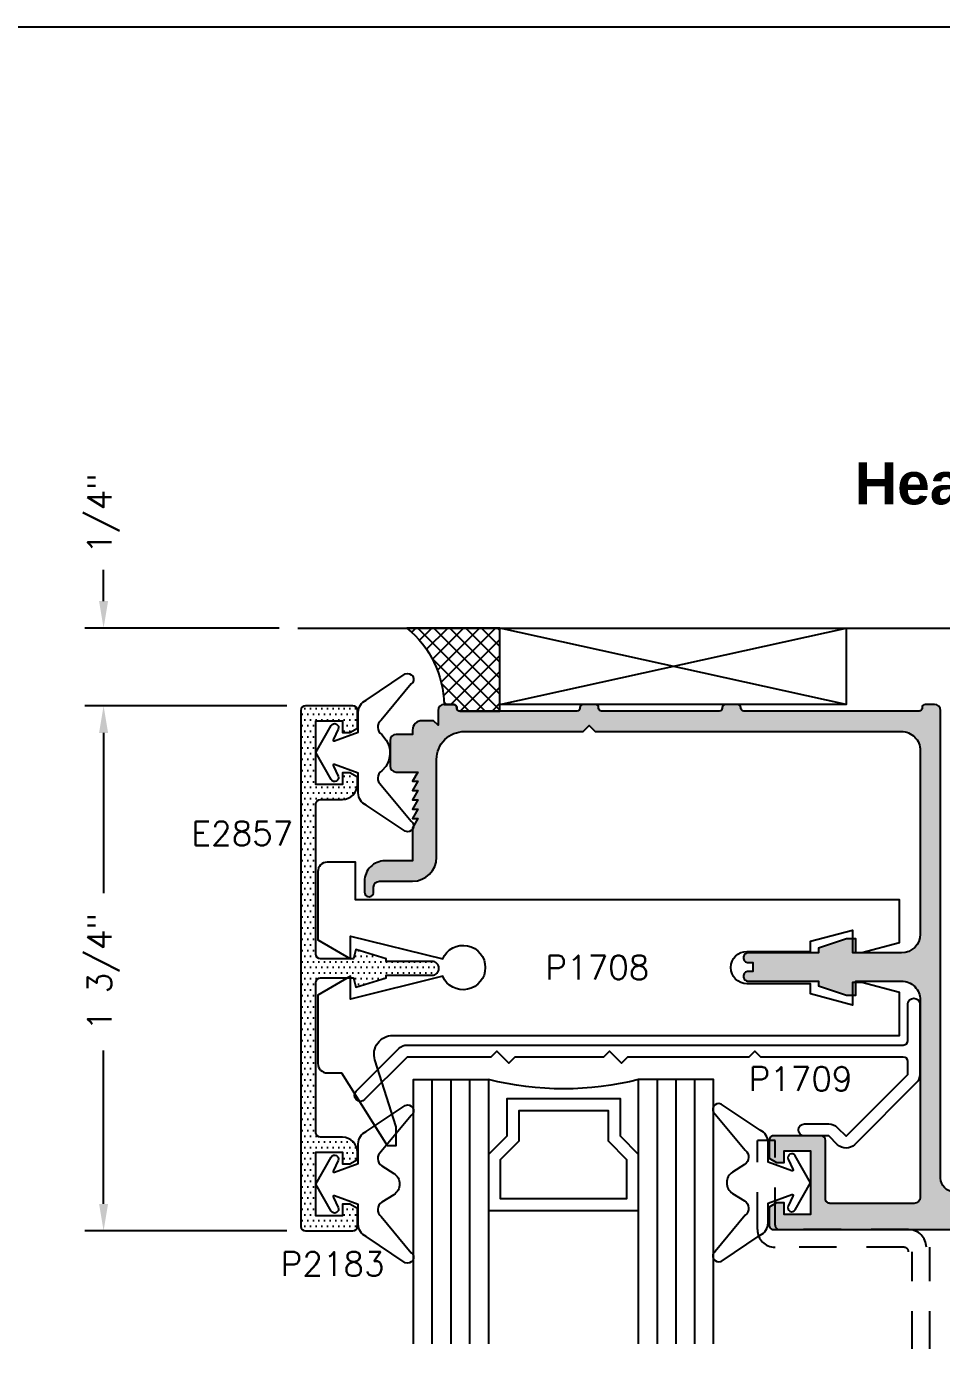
# Model space of a CAD drawing. Extents: x 0 to 139, y 0 to 39.
# Drawn here: x 101.371 to 104.419, y 34.826 to 39.287 of the extents above; entities that cross this region are included whole.
import ezdxf

# ---------------------------------------------------------------- set-up
doc = ezdxf.new("R2010")
doc.units = 0
doc.header["$MEASUREMENT"] = 0
doc.linetypes.add('HIDDEN2', pattern=[0.1875, 0.125, -0.0625])
doc.layers.get('DEFPOINTS').update_dxf_attribs({"linetype": 'CONTINUOUS'})
for name, color, linetype in [('R-ANNO-DIMS', 3, 'CONTINUOUS'), ('R-ANNO-TEXT', 6, 'CONTINUOUS'), ('R-DET1', 4, 'CONTINUOUS'), ('R-DET2', 2, 'CONTINUOUS'), ('R-DET3', 5, 'CONTINUOUS'), ('R-OTLN', 1, 'CONTINUOUS'), ('R-PAT1', 5, 'CONTINUOUS'), ('TITLE', 7, 'CONTINUOUS')]:
    doc.layers.add(name, color=color, linetype=linetype)
doc.styles.get("Standard").update_dxf_attribs({"font": 'simplex'})
doc.dimstyles.new('1X', dxfattribs={"dimtxt": 0.08, "dimasz": 0.09, "dimexe": 0.0625, "dimexo": 0.0625, "dimgap": 0.0625, "dimtad": 0, "dimdec": 5, "dimzin": 4, "dimtxsty": 'STANDARD', "dimcen": 0, "dimazin": 3, "dimtfac": 1, "dimtdec": 5, "dimtofl": 0, "dimtmove": 0, "dimatfit": 3, "dimtolj": 1, "dimtzin": 0})
pattern_1 = [(0, (99.86052963352041, 28.16448953801967), (0.009375, 0.01875), [0, -0.01875])]

# ---------------------------------------------------------------- blocks, each defined once
blk = doc.blocks.new('*D30')
at = {"layer": 'DEFPOINTS', "color": 0}
for p in [(101.6269673621504, 37.28276101386672), (102.2748660476752, 37.28276101386672), (102.2997904185547, 37.02364535377495)]:
    blk.add_point(p, dxfattribs=at)
at = {"layer": 'R-ANNO-DIMS', "color": 0}
for p, q in [((101.6269673621504, 37.37276101386672), (101.6269673621504, 37.47654672815241)), ((102.2123660476752, 37.28276101386672), (101.5644673621504, 37.28276101386672)), ((102.2372904185547, 37.02364535377495), (101.5644673621504, 37.02364535377495)), ((101.6269673621504, 36.93364535377495), (101.6269673621504, 36.84364535377495))]:
    blk.add_line(p, q, dxfattribs=at)
for points in [[(101.6119673621504, 37.37276101386672), (101.6419673621504, 37.37276101386672), (101.6269673621504, 37.28276101386672)], [(101.6119673621504, 36.93364535377495), (101.6419673621504, 36.93364535377495), (101.6269673621504, 37.02364535377495)]]:
    blk.add_solid(points, dxfattribs=at)
at = {"layer": 'R-ANNO-DIMS', "color": 0, "insert": (101.6269673621503, 37.66476101386672), "char_height": 0.08, "attachment_point": 5, "rotation": 90}
blk.add_mtext('\\A1;1/4"', dxfattribs=at)
blk = doc.blocks.new('*D31')
at = {"layer": 'DEFPOINTS', "color": 0}
for p in [(102.2997904185547, 37.02364535377495), (101.6269673621504, 35.27364535377495), (102.2997904185547, 35.27364535377495)]:
    blk.add_point(p, dxfattribs=at)
at = {"layer": 'R-ANNO-DIMS', "color": 0}
for p, q in [((102.2372904185547, 37.02364535377495), (101.5644673621504, 37.02364535377495)), ((101.6269673621504, 36.93364535377495), (101.6269673621504, 36.39977192475545)), ((101.6269673621504, 35.36364535377496), (101.6269673621504, 35.87477192475544)), ((102.2372904185547, 35.27364535377495), (101.5644673621504, 35.27364535377495))]:
    blk.add_line(p, q, dxfattribs=at)
for points in [[(101.6119673621504, 36.93364535377495), (101.6419673621504, 36.93364535377495), (101.6269673621504, 37.02364535377495)], [(101.6119673621504, 35.36364535377496), (101.6419673621504, 35.36364535377496), (101.6269673621504, 35.27364535377495)]]:
    blk.add_solid(points, dxfattribs=at)
at = {"layer": 'R-ANNO-DIMS', "color": 0, "insert": (101.6269673621503, 36.13727192475546), "char_height": 0.08, "attachment_point": 5, "rotation": 90}
blk.add_mtext('\\A1;1 3/4"', dxfattribs=at)

msp = doc.modelspace()

# ---------------------------------------------------------------- hatches: boundary and pattern name
at = {"layer": 'R-PAT1'}
h = msp.add_hatch(dxfattribs=at)
h.set_pattern_fill('ANSI37', color=256, scale=0.3, style=0)
h.set_pattern_definition([(45, (99.86052963352041, 28.16448953801967), (-0.02651650429449553, 0.02651650429449553), []), (135, (99.86052963352041, 28.16448953801967), (-0.02651650429449553, -0.02651650429449553), [])])
edge = h.paths.add_edge_path()
edge.add_line((102.8137431566952, 37.00609018597626), (102.9478352270954, 37.00609018597626))
edge.add_line((102.9478352270954, 37.00609018597626), (102.9478352270954, 37.28276101386672))
edge.add_line((102.9478352270954, 37.28276101386672), (102.638191068769, 37.28276101386672))
edge.add_arc((102.4262661442774, 37.02264114871404), 0.335521262914619, 0.9305537323169801, 50.829598052144604, ccw=False)
edge.add_line((102.7617431566952, 37.02809018597626), (102.7937431566952, 37.02809018597626))
edge.add_arc((102.7937431566952, 37.01809018597626), 0.01000000000000512, 4.0813574742060155e-11, 90.00000000008151, ccw=False)
edge.add_line((102.8037431566952, 37.01809018597626), (102.8037431566952, 37.01609018597626))
edge.add_arc((102.8137431566952, 37.01609018597625), 0.009999999999990905, 179.9999999999593, 270)
h = msp.add_hatch(dxfattribs=at)
h.set_pattern_fill('DOTS', color=256, scale=0.3, style=0)
h.set_pattern_definition(pattern_1)
edge = h.paths.add_edge_path()
edge.add_line((102.4227904185547, 35.58564535377495), (102.3497904185546, 35.58564535377495))
edge.add_arc((102.3498129991998, 35.60066793442011), 0.01502259761578647, 180.0861220001038, 269.9138779998691, ccw=False)
edge.add_line((102.3347904185547, 35.60064535377495), (102.3347904185547, 36.10164535377496))
edge.add_arc((102.3498129991998, 36.1016227731298), 0.01502259761577934, 90.0861220001309, 179.9138779999233, ccw=False)
edge.add_line((102.3497904185546, 36.11664535377496), (102.4597904185547, 36.11664535377496))
edge.add_line((102.4597904185547, 36.11664535377496), (102.4680904185547, 36.08564535377495))
edge.add_line((102.4680904185547, 36.08564535377495), (102.5687904185546, 36.11664535377496))
edge.add_line((102.5687904185546, 36.11664535377496), (102.5687904185546, 36.12564535377496))
edge.add_line((102.5687904185546, 36.12564535377496), (102.7217904185546, 36.12564535377496))
edge.add_arc((102.721914376888, 36.14852139544163), 0.02287637751051585, 269.6895345826413, 360.3104654173408)
edge.add_arc((102.721914376888, 36.14876931210828), 0.02287637751052292, 359.6895345826592, 450.3104654173586)
edge.add_line((102.7217904185546, 36.17164535377496), (102.5687904185546, 36.17164535377496))
edge.add_line((102.5687904185546, 36.17164535377496), (102.5687904185546, 36.18064535377496))
edge.add_line((102.5687904185546, 36.18064535377496), (102.4680904185547, 36.21164535377495))
edge.add_line((102.4680904185547, 36.21164535377495), (102.4597904185547, 36.18064535377496))
edge.add_line((102.4597904185547, 36.18064535377496), (102.3497904185546, 36.18064535377496))
edge.add_arc((102.3498129991998, 36.19566793442011), 0.01502259761578647, 180.0861220001038, 269.9138779998691, ccw=False)
edge.add_line((102.3347904185547, 36.19564535377496), (102.3347904185547, 36.69664535377495))
edge.add_arc((102.3498129991998, 36.6966227731298), 0.01502259761577934, 90.0861220001309, 179.9138779999233, ccw=False)
edge.add_line((102.3497904185546, 36.71164535377495), (102.4227904185547, 36.71164535377495))
edge.add_arc((102.4227723026126, 36.76166346971698), 0.05001811922270845, 270.0207518207171, 359.9792481792829)
edge.add_line((102.4727904185547, 36.76164535377495), (102.4727904185547, 36.78574535377496))
edge.add_line((102.4727904185547, 36.78574535377496), (102.4477904185547, 36.80014535377495))
edge.add_line((102.4477904185547, 36.80014535377495), (102.4227904185547, 36.80014535377495))
edge.add_line((102.4227904185547, 36.80014535377495), (102.4227904185547, 36.76164535377495))
edge.add_line((102.4227904185547, 36.76164535377495), (102.3347904185547, 36.76164535377495))
edge.add_line((102.3347904185547, 36.76164535377495), (102.3347904185547, 36.97364535377496))
edge.add_line((102.3347904185547, 36.97364535377496), (102.4227904185547, 36.97364535377496))
edge.add_line((102.4227904185547, 36.97364535377496), (102.4227904185547, 36.93514535377496))
edge.add_line((102.4227904185547, 36.93514535377496), (102.4477904185547, 36.93514535377496))
edge.add_line((102.4477904185547, 36.93514535377496), (102.4727904185547, 36.94954535377495))
edge.add_line((102.4727904185547, 36.94954535377495), (102.4727904185547, 37.00864535377495))
edge.add_arc((102.4577678379095, 37.00862277312979), 0.01502259761579356, 0.08612200010372811, 89.91387799986914)
edge.add_line((102.4577904185547, 37.02364535377495), (102.2997904185547, 37.02364535377495))
edge.add_arc((102.2998129991998, 37.00862277312979), 0.01502259761578644, 90.08612200007667, 179.9138779998962)
edge.add_line((102.2847904185546, 37.00864535377495), (102.2847904185546, 35.28864535377495))
edge.add_arc((102.2998129991998, 35.28866793442012), 0.01502259761577936, 180.0861220001309, 269.9138779999234)
edge.add_line((102.2997904185547, 35.27364535377495), (102.4577904185547, 35.27364535377495))
edge.add_arc((102.4577678379095, 35.28866793442012), 0.01502259761579357, 270.0861220001308, 359.9138779998692)
edge.add_line((102.4727904185547, 35.28864535377495), (102.4727904185547, 35.34774535377495))
edge.add_line((102.4727904185547, 35.34774535377495), (102.4477904185547, 35.36214535377496))
edge.add_line((102.4477904185547, 35.36214535377496), (102.4227904185547, 35.36214535377496))
edge.add_line((102.4227904185547, 35.36214535377496), (102.4227904185547, 35.32364535377496))
edge.add_line((102.4227904185547, 35.32364535377496), (102.3347904185547, 35.32364535377496))
edge.add_line((102.3347904185547, 35.32364535377496), (102.3347904185547, 35.53564535377495))
edge.add_line((102.3347904185547, 35.53564535377495), (102.4227904185547, 35.53564535377495))
edge.add_line((102.4227904185547, 35.53564535377495), (102.4227904185547, 35.49714535377495))
edge.add_line((102.4227904185547, 35.49714535377495), (102.4477904185547, 35.49714535377495))
edge.add_line((102.4477904185547, 35.49714535377495), (102.4727904185547, 35.51154535377496))
edge.add_line((102.4727904185547, 35.51154535377496), (102.4727904185547, 35.53564535377495))
edge.add_arc((102.4227723026126, 35.53562723783293), 0.05001811922270845, 0.02075182071708405, 89.97924817928292)
h = msp.add_hatch(dxfattribs=at)
h.set_pattern_fill('DOTS', color=256, scale=0.3, style=0)
h.set_pattern_definition(pattern_1)
edge = h.paths.add_edge_path()
edge.add_line((104.5757431566952, 35.53609018597626), (104.5551431566952, 35.53609018597626))
edge.add_arc((104.656315173537, 35.4272393857252), 0.1486077848134156, 132.9061037087721, 173.4231702835939)
edge.add_arc((104.4628523197491, 35.44929889832946), 0.04610916305396823, 180, 353.72637797711354, ccw=False)
edge.add_line((104.4167431566952, 35.44929889832946), (104.4167431566952, 37.00809018597626))
edge.add_arc((104.3967431566952, 37.00809018597626), 0.01999999999999957, 0, 90)
edge.add_line((104.3967431566952, 37.02809018597627), (104.3647431566952, 37.02809018597627))
edge.add_arc((104.3647431566952, 37.01809018597626), 0.009999999999999787, 90, 180)
edge.add_line((104.3547431566952, 37.01809018597626), (104.3547431566952, 37.01609018597626))
edge.add_arc((104.3447431566952, 37.01609018597626), 0.009999999999999787, 270, 359.9999999999898, ccw=False)
edge.add_line((104.3447431566952, 37.00609018597626), (103.7607431566952, 37.00609018597626))
edge.add_arc((103.7607431566952, 37.01609018597626), 0.009999999999999787, 180, 270.0000000000051, ccw=False)
edge.add_line((103.7507431566952, 37.01609018597626), (103.7507431566952, 37.01809018597626))
edge.add_arc((103.7407431566952, 37.01809018597626), 0.009999999999999787, 359.9999999999898, 450)
edge.add_line((103.7407431566952, 37.02809018597627), (103.6987431566952, 37.02809018597627))
edge.add_arc((103.6987431566952, 37.01809018597626), 0.009999999999999787, 90, 180)
edge.add_line((103.6887431566952, 37.01809018597626), (103.6887431566952, 37.01609018597626))
edge.add_arc((103.6787431566952, 37.01609018597626), 0.009999999999998899, -90.00000000000512, 0, ccw=False)
edge.add_line((103.6787431566952, 37.00609018597626), (103.2867431566952, 37.00609018597626))
edge.add_arc((103.2867431566952, 37.01609018597626), 0.009999999999999787, 180, 270, ccw=False)
edge.add_line((103.2767431566952, 37.01609018597626), (103.2767431566952, 37.01809018597626))
edge.add_arc((103.2667431566952, 37.01809018597626), 0.01000000000000068, 0, 89.99999999999491)
edge.add_line((103.2667431566952, 37.02809018597627), (103.2247431566952, 37.02809018597627))
edge.add_arc((103.2247431566952, 37.01809018597626), 0.009999999999999787, 90, 180)
edge.add_line((103.2147431566952, 37.01809018597626), (103.2147431566952, 37.01609018597626))
edge.add_arc((103.2047431566952, 37.01609018597626), 0.009999999999999787, -90, 0, ccw=False)
edge.add_line((103.2047431566952, 37.00609018597626), (102.8137431566952, 37.00609018597626))
edge.add_arc((102.8137431566952, 37.01609018597626), 0.009999999999999787, 180, 270.0000000000051, ccw=False)
edge.add_line((102.8037431566952, 37.01609018597626), (102.8037431566952, 37.01809018597626))
edge.add_arc((102.7937431566952, 37.01809018597626), 0.00999999999999801, 0, 90.00000000001017)
edge.add_line((102.7937431566952, 37.02809018597626), (102.7617431566952, 37.02809018597626))
edge.add_arc((102.7617431566952, 37.00809018597626), 0.01999999999999957, 90, 180)
edge.add_line((102.7417431566952, 37.00809018597626), (102.7417431566952, 36.95909018597626))
edge.add_line((102.7417431566952, 36.95909018597626), (102.7267431566952, 36.97409018597626))
edge.add_line((102.7267431566952, 36.97409018597626), (102.6877431566952, 36.97409018597626))
edge.add_arc((102.6876419939045, 36.94319134876696), 0.0308990028123441, 89.81241429243049, 180.1875857075629)
edge.add_line((102.6567431566952, 36.94309018597626), (102.6567431566952, 36.92809018597626))
edge.add_line((102.6567431566952, 36.92809018597626), (102.6016431566952, 36.92809018597626))
edge.add_arc((102.6016431566952, 36.90809018597626), 0.01999999999999957, 90, 180)
edge.add_line((102.5816431566952, 36.90809018597626), (102.5816431566952, 36.82309018597626))
edge.add_arc((102.6016431566952, 36.82309018597626), 0.01999999999999957, 180, 270)
edge.add_line((102.6016431566952, 36.80309018597626), (102.6745431566952, 36.80309018597626))
edge.add_line((102.6745431566952, 36.80309018597626), (102.6567431566952, 36.77209018597626))
edge.add_line((102.6567431566952, 36.77209018597626), (102.6745431566952, 36.77209018597626))
edge.add_line((102.6745431566952, 36.77209018597626), (102.6567431566952, 36.74109018597626))
edge.add_line((102.6567431566952, 36.74109018597626), (102.6745431566952, 36.74109018597626))
edge.add_line((102.6745431566952, 36.74109018597626), (102.6566431566952, 36.71009018597626))
edge.add_line((102.6566431566952, 36.71009018597626), (102.6745431566952, 36.71009018597626))
edge.add_line((102.6745431566952, 36.71009018597626), (102.6566431566952, 36.67909018597626))
edge.add_line((102.6566431566952, 36.67909018597626), (102.6745431566952, 36.67909018597626))
edge.add_line((102.6745431566952, 36.67909018597626), (102.6566431566952, 36.64809018597627))
edge.add_line((102.6566431566952, 36.64809018597626), (102.6745431566952, 36.64809018597626))
edge.add_line((102.6745431566952, 36.64809018597626), (102.6566431566952, 36.61709018597626))
edge.add_line((102.6566431566952, 36.61709018597626), (102.6566431566952, 36.50709018597626))
edge.add_line((102.6566431566952, 36.50709018597626), (102.5647431566952, 36.50709018597626))
edge.add_arc((102.5646860644966, 36.43914727817484), 0.06794293178860435, 89.95185455910321, 180.0481454408998)
edge.add_line((102.4967431566952, 36.43909018597626), (102.4967431566952, 36.40209018597626))
edge.add_arc((102.5117431566952, 36.40208985264293), 0.01500000000370427, 179.9987267604519, 360.0012732395481)
edge.add_line((102.5267431566952, 36.40209018597626), (102.5267431566952, 36.41909018597627))
edge.add_arc((102.5467431566952, 36.41909018597626), 0.01999999999999957, 90, 180, ccw=False)
edge.add_line((102.5467431566952, 36.43909018597626), (102.6567431566952, 36.43909018597626))
edge.add_arc((102.6566798636438, 36.51915347902762), 0.08006331806912949, 270.0452944641892, 359.9547055358095)
edge.add_line((102.7367431566952, 36.51909018597626), (102.7367431566952, 36.84509018597626))
edge.add_arc((102.8296099960734, 36.84522334659803), 0.09286693484688074, 89.91784434092432, 180.0821556590757, ccw=False)
edge.add_line((102.8297431566952, 36.93809018597626), (103.2257431566952, 36.93809018597626))
edge.add_line((103.2257431566952, 36.93809018597626), (103.2457431566952, 36.95809018597626))
edge.add_line((103.2457431566952, 36.95809018597626), (103.2657431566952, 36.93809018597626))
edge.add_line((103.2657431566952, 36.93809018597626), (104.2857431566952, 36.93809018597626))
edge.add_arc((104.2857510111013, 36.8750980403824), 0.06299214608354481, -0.007144133851227252, 90.00714413384628, ccw=False)
edge.add_line((104.3487431566951, 36.87509018597626), (104.3487431566951, 36.26309018597627))
edge.add_arc((104.2855796951567, 36.26325364751472), 0.06316367305021828, 270.14827615729786, 359.85172384270857, ccw=False)
edge.add_line((104.2857431566952, 36.20009018597626), (104.1342431566952, 36.20009018597626))
edge.add_line((104.1342431566952, 36.20009018597626), (104.1342431566952, 36.24709018597626))
edge.add_line((104.1342431566952, 36.24709018597626), (104.1032431566952, 36.24709018597626))
edge.add_line((104.1032431566952, 36.24709018597626), (104.0092431566952, 36.21609018597626))
edge.add_line((104.0092431566952, 36.21609018597626), (104.0092431566952, 36.20009018597626))
edge.add_line((104.0092431566952, 36.20009018597626), (103.7757431566952, 36.20009018597626))
edge.add_arc((103.7756200223668, 36.18421332030462), 0.01587734315363146, 89.55564681172137, 180.444353188285)
edge.add_arc((103.7756200223668, 36.1839670516479), 0.0158773431536297, 179.5556468117085, 270.444353188285)
edge.add_line((103.7757431566952, 36.16809018597626), (103.7907431566952, 36.16809018597626))
edge.add_line((103.7907431566952, 36.16809018597626), (103.7907431566952, 36.13809018597626))
edge.add_line((103.7907431566952, 36.13809018597626), (103.7757431566952, 36.13809018597626))
edge.add_arc((103.7756200223668, 36.12221332030462), 0.01587734315363322, 89.55564681172783, 180.4443531882786)
edge.add_arc((103.7756200223668, 36.1219670516479), 0.01587734315363147, 179.555646811715, 270.4443531882786)
edge.add_line((103.7757431566952, 36.10609018597626), (104.0092431566952, 36.10609018597626))
edge.add_line((104.0092431566952, 36.10609018597626), (104.0092431566952, 36.09009018597627))
edge.add_line((104.0092431566952, 36.09009018597627), (104.1032431566952, 36.05909018597627))
edge.add_line((104.1032431566952, 36.05909018597626), (104.1342431566952, 36.05909018597626))
edge.add_line((104.1342431566952, 36.05909018597626), (104.1342431566952, 36.10609018597626))
edge.add_line((104.1342431566952, 36.10609018597626), (104.2857431566952, 36.10609018597626))
edge.add_arc((104.2857510111013, 36.04309804038239), 0.06299214608354835, -0.007144133847987177, 90.00714413384321, ccw=False)
edge.add_line((104.3487431566951, 36.04309018597626), (104.3487431566951, 35.38509018597626))
edge.add_arc((104.3287431566952, 35.38509018597626), 0.01999999999999957, -90, 0, ccw=False)
edge.add_line((104.3287431566952, 35.36509018597626), (104.0476431566952, 35.36509018597626))
edge.add_arc((104.0475952328938, 35.37994291500023), 0.01485280633921605, 179.4318822014096, 270.18486986622804, ccw=False)
edge.add_line((104.0327431566952, 35.38009018597626), (104.0327431566952, 35.57509018597626))
edge.add_arc((104.01772057605, 35.5750676053311), 0.01502259761579001, 0.08612200011729843, 89.91387799988271)
edge.add_line((104.0177431566952, 35.59009018597627), (103.8597431566952, 35.59009018597627))
edge.add_arc((103.8595963312983, 35.57523701137309), 0.01485390027869976, 89.43364285452223, 180.5663571454778)
edge.add_line((103.8447431566952, 35.57509018597626), (103.8447431566952, 35.51599018597626))
edge.add_line((103.8447431566952, 35.51599018597626), (103.8697431566952, 35.50159018597626))
edge.add_line((103.8697431566952, 35.50159018597626), (103.8947431566952, 35.50159018597626))
edge.add_line((103.8947431566952, 35.50159018597626), (103.8947431566952, 35.54009018597626))
edge.add_line((103.8947431566952, 35.54009018597626), (103.9826431566952, 35.54009018597626))
edge.add_line((103.9826431566952, 35.54009018597626), (103.9826431566952, 35.32809018597627))
edge.add_line((103.9826431566952, 35.32809018597627), (103.8947431566952, 35.32809018597627))
edge.add_line((103.8947431566952, 35.32809018597627), (103.8947431566952, 35.36659018597626))
edge.add_line((103.8947431566952, 35.36659018597626), (103.8697431566952, 35.36659018597626))
edge.add_line((103.8697431566952, 35.36659018597626), (103.8447431566952, 35.35219018597626))
edge.add_line((103.8447431566952, 35.35219018597626), (103.8447431566952, 35.29309018597626))
edge.add_arc((103.8595963312983, 35.29294336057944), 0.01485390027869976, 179.4336428545222, 270.5663571454778)
edge.add_line((103.8597431566952, 35.27809018597626), (106.7617420138054, 35.27809018597626))
edge.add_arc((106.7617420138054, 35.29809018597626), 0.02000000000000046, 270, 360.0032740445386)
edge.add_line((106.7817420137727, 35.2980913288334), (106.781644299487, 37.0080913288334))
edge.add_arc((106.7616442995196, 37.00809018597626), 0.01999999999999964, 0.003274044538574356, 90)
edge.add_line((106.7616442995196, 37.02809018597627), (106.7236431566951, 37.02809018597627))
edge.add_arc((106.7236431566951, 37.01809018597626), 0.009999999999999787, 90, 179.9999999999898)
edge.add_line((106.7136431566952, 37.01809018597626), (106.7136431566952, 37.01609018597626))
edge.add_arc((106.7036431566952, 37.01609018597626), 0.009999999999999787, -90, 0, ccw=False)
edge.add_line((106.7036431566952, 37.00609018597626), (106.4767431566952, 37.00609018597626))
edge.add_arc((106.4767431566952, 37.01609018597627), 0.01000000000000156, 180, 270.0000000000051, ccw=False)
edge.add_line((106.4667431566952, 37.01609018597627), (106.4667431566952, 37.01809018597627))
edge.add_arc((106.4567431566952, 37.01809018597626), 0.00999999999999801, 0, 90.00000000001017)
edge.add_line((106.4567431566952, 37.02809018597626), (106.4266431566952, 37.02809018597626))
edge.add_arc((106.4266431566952, 37.00809018597626), 0.01999999999999957, 90.00000000000253, 180.0000000000051)
edge.add_line((106.4066431566952, 37.00809018597626), (106.4066431566952, 36.95809018597627))
edge.add_arc((106.4266431566952, 36.95809018597626), 0.01999999999999957, 180, 270)
edge.add_line((106.4266431566952, 36.93809018597626), (106.6936431566952, 36.93809018597626))
edge.add_arc((106.6936431566952, 36.91809018597627), 0.01999999999999957, 0, 90, ccw=False)
edge.add_line((106.7136431566952, 36.91809018597627), (106.7136431566952, 35.36609018597626))
edge.add_arc((106.6936431566952, 35.36609018597626), 0.01999999999999957, -90, 0, ccw=False)
edge.add_line((106.6936431566952, 35.34609018597627), (106.1818431566952, 35.34609018597627))
edge.add_arc((106.1817800993703, 35.36104687387435), 0.01495682082218818, 155.7488915825944, 270.2415573019594, ccw=False)
edge.add_arc((106.0317638285081, 35.42704682439435), 0.148936692320817, 336.3034172740954, 404.5821777603765)
edge.add_arc((106.1269988128038, 35.52077585716781), 0.01531500904382204, 44.92059825190271, 89.45997954035853)
edge.add_line((106.1271431566952, 35.53609018597626), (106.1126431566952, 35.53609018597626))
edge.add_arc((106.11269745015, 35.50483212165237), 0.03125811147615555, 90.09951936425703, 223.8173917200743)
edge.add_arc((106.0316931566952, 35.42709970457582), 0.08100953402984828, -223.81988151472842, 43.81988151472848, ccw=False)
edge.add_arc((105.9506885380846, 35.50483218112038), 0.0312583872662273, 316.1829422776559, 449.71658710764)
edge.add_line((105.9508431566952, 35.53609018597626), (105.9362431566952, 35.53609018597626))
edge.add_arc((105.9363875005866, 35.52077585716781), 0.01531500904382671, 90.5400204596546, 135.0794017480996)
edge.add_arc((106.0317307334209, 35.42699046819639), 0.1490533542410321, 135.4316004693675, 203.6952218407119)
edge.add_arc((105.8816303825468, 35.36100209101593), 0.01491216014738144, -90.33514270310212, 24.095815128297204, ccw=False)
edge.add_line((105.8815431566952, 35.34609018597627), (104.8068431566952, 35.34609018597627))
edge.add_arc((104.8067800993703, 35.36104687387435), 0.01495682082218818, 155.7488915825944, 270.2415573019594, ccw=False)
edge.add_arc((104.6567638285081, 35.42704682439434), 0.1489366923208167, 336.3034172740957, 404.5821777603765)
edge.add_arc((104.7519988128038, 35.52077585716781), 0.01531500904382204, 44.92059825189801, 89.45997954035522)
edge.add_line((104.7521431566952, 35.53609018597626), (104.7376431566952, 35.53609018597626))
edge.add_arc((104.73769745015, 35.50483212165237), 0.03125811147615732, 90.09951936425378, 223.8173917200686)
edge.add_arc((104.6566931566952, 35.42709970457582), 0.08100953402984387, -223.81988151472888, 43.81988151472888, ccw=False)
edge.add_arc((104.5756888632403, 35.50483212165237), 0.03125811147615948, 316.1826082799405, 449.900480635743)

# ---------------------------------------------------------------- linework, layer by layer
at = {"layer": 'R-DET1'}
msp.add_lwpolyline([(102.4227904185547, 35.58564535377495), (102.3497904185546, 35.58564535377495, -0.4133333333332873), (102.3347904185547, 35.60064535377495), (102.3347904185547, 36.10164535377496, -0.4133333333333564), (102.3497904185546, 36.11664535377496), (102.4597904185547, 36.11664535377496), (102.4680904185547, 36.08564535377495), (102.5687904185546, 36.11664535377496), (102.5687904185546, 36.12564535377496), (102.7217904185546, 36.12564535377496, 0.4173913043478062), (102.7447904185547, 36.14864535377495, 0.4173913043478117), (102.7217904185546, 36.17164535377496), (102.5687904185546, 36.17164535377496), (102.5687904185546, 36.18064535377496), (102.4680904185547, 36.21164535377495), (102.4597904185547, 36.18064535377496), (102.3497904185546, 36.18064535377496, -0.4133333333333088), (102.3347904185547, 36.19564535377496), (102.3347904185547, 36.69664535377495, -0.4133333333333304), (102.3497904185546, 36.71164535377495), (102.4227904185547, 36.71164535377495, 0.4140014137019763), (102.4727904185547, 36.76164535377495), (102.4727904185547, 36.78574535377496), (102.4477904185547, 36.80014535377495), (102.4227904185547, 36.80014535377495), (102.4227904185547, 36.76164535377495), (102.3347904185547, 36.76164535377495), (102.3347904185547, 36.97364535377496), (102.4227904185547, 36.97364535377496), (102.4227904185547, 36.93514535377496), (102.4477904185547, 36.93514535377496), (102.4727904185547, 36.94954535377495), (102.4727904185547, 37.00864535377495, 0.4133333333333347), (102.4577904185547, 37.02364535377495), (102.2997904185547, 37.02364535377495, 0.4133333333333434), (102.2847904185546, 37.00864535377495), (102.2847904185546, 35.28864535377495, 0.4133333333332873), (102.2997904185547, 35.27364535377495), (102.4577904185547, 35.27364535377495, 0.4133333333333088), (102.4727904185547, 35.28864535377495), (102.4727904185547, 35.34774535377495), (102.4477904185547, 35.36214535377496), (102.4227904185547, 35.36214535377496), (102.4227904185547, 35.32364535377496), (102.3347904185547, 35.32364535377496), (102.3347904185547, 35.53564535377495), (102.4227904185547, 35.53564535377495), (102.4227904185547, 35.49714535377495), (102.4477904185547, 35.49714535377495), (102.4727904185547, 35.51154535377496), (102.4727904185547, 35.53564535377495, 0.4140014137019632), (102.4227904185547, 35.58564535377495)], format="xyb", close=True, dxfattribs=at)
at = {"layer": 'R-DET2'}
for points in [[(102.5671742355525, 36.82094164574209), (102.5541002446818, 36.80686686616006, 0.5243426933461728), (102.5521955369005, 36.75946794233399), (102.6523695908511, 36.63882567692379, -0.8969301051134209), (102.6325595071086, 36.60551609362975), (102.5020824952615, 36.69247304680618, -0.2937431915424134), (102.4757585787991, 36.73341451604824), (102.4757585787991, 36.79966061369788), (102.3964563817506, 36.82813217134089, 0.8013518808126918), (102.3929811246227, 36.82264238091324), (102.4087966973352, 36.78967711792257, -0.9670674050987308), (102.3856614984398, 36.77760886498942), (102.3347904185547, 36.86764535377495), (102.3856614984398, 36.95768184256048, -0.9670674050987308), (102.4087966973352, 36.94561358962734), (102.3929811246227, 36.91264832663666, 0.8013518808126918), (102.3964563817506, 36.90715853620902), (102.4757585787991, 36.93563009385204), (102.4757585787991, 37.00187619150169, -0.2937431915424192), (102.5020824952615, 37.04281766074374), (102.6325595071086, 37.12977461392017, -0.8969301051134209), (102.6523695908511, 37.09646503062613), (102.5521955369005, 36.97582276521593, 0.5243426933461728), (102.5541002446818, 36.92842384138986), (102.5683238627934, 36.90968895007185, -0.3063447957270361)], [(102.5940058602306, 35.39415164910184), (102.5541002446818, 35.36886686616006, 0.5243426933461728), (102.5521955369005, 35.321467942334), (102.6523695908511, 35.2008256769238, -0.8969301051134209), (102.6325595071086, 35.16751609362976), (102.5020824952615, 35.25447304680618, -0.2937431915424134), (102.4757585787991, 35.29541451604824), (102.4757585787991, 35.36166061369789), (102.3964563817506, 35.39013217134089, 0.8013518808126918), (102.3929811246227, 35.38464238091325), (102.4087966973352, 35.35167711792258, -0.9670674050987308), (102.3856614984398, 35.33960886498943), (102.3347904185547, 35.42964535377496), (102.3856614984398, 35.51968184256049, -0.9670674050987308), (102.4087966973352, 35.50761358962734), (102.3929811246227, 35.47464832663667, 0.8013518808126918), (102.3964563817506, 35.46915853620902), (102.4757585787991, 35.49763009385205), (102.4757585787991, 35.56387619150169, -0.2937431915424192), (102.5020824952615, 35.60481766074375), (102.6325595071086, 35.69177461392017, -0.8969301051134209), (102.6523695908511, 35.65846503062613), (102.5521955369005, 35.53782276521594, 0.5243426933461728), (102.5541002446818, 35.49042384138986), (102.5940058602306, 35.46513905844807, -0.5502212829186363)], [(103.7234277150192, 35.39859648130314), (103.763333330568, 35.37331169836136, -0.5243426933461728), (103.7652380383493, 35.3259127745353), (103.6650639843988, 35.2052705091251, 0.8969301051134209), (103.6848740681412, 35.17196092583106), (103.8153510799883, 35.25891787900748, 0.2937431915424134), (103.8416749964508, 35.29985934824954), (103.8416749964508, 35.36610544589919), (103.9209771934992, 35.3945770035422, -0.8013518808126918), (103.9244524506272, 35.38908721311455), (103.9086368779146, 35.35612195012388, 0.9670674050987308), (103.93177207681, 35.34405369719073), (103.9826431566952, 35.43409018597626), (103.93177207681, 35.52412667476179, 0.9670674050987308), (103.9086368779146, 35.51205842182864), (103.9244524506272, 35.47909315883797, -0.8013518808126918), (103.9209771934992, 35.47360336841032), (103.8416749964508, 35.50207492605335), (103.8416749964508, 35.56832102370299, 0.2937431915424192), (103.8153510799883, 35.60926249294505), (103.6848740681412, 35.69621944612148, 0.8969301051134209), (103.6650639843988, 35.66290986282743), (103.7652380383493, 35.54226759741724, -0.5243426933461728), (103.763333330568, 35.49486867359116), (103.7234277150192, 35.46958389064937, 0.5502212829186363)]]:
    msp.add_lwpolyline(points, format="xyb", close=True, dxfattribs=at)
at = {"layer": 'R-DET2', "color": 2}
for points in [[(102.6601274607777, 34.89717528963938), (102.6601274607776, 35.77781102147588), (102.9101274607776, 35.77781102147588), (102.9101274607777, 34.89717528963938)], [(102.7226274607777, 34.89717528963938), (102.7226274607776, 35.77781102147588)], [(102.7851274607777, 34.89717528963938), (102.7851274607776, 35.77781102147588)], [(102.8476274607777, 34.89717528963938), (102.8476274607776, 35.77781102147588)], [(103.6601274607777, 34.89717528963938), (103.6601274607776, 35.77781102147588), (103.4101274607776, 35.77781102147588)], [(103.4726274607777, 34.89717528963938), (103.4726274607776, 35.77781102147588)], [(103.5351274607777, 34.89717528963938), (103.5351274607776, 35.77781102147588)], [(103.5976274607777, 34.89717528963938), (103.5976274607776, 35.77781102147588)], [(102.9101274607776, 35.52781102147588), (102.9721274607776, 35.58981102147587), (102.9721274607776, 35.71481102147587), (103.3481274607776, 35.71481102147587), (103.3481274607776, 35.58981102147587), (103.4101274607776, 35.52781102147588)], [(103.4101274607776, 35.33981102147587), (102.9101274607776, 35.33981102147587)]]:
    msp.add_lwpolyline(points, dxfattribs=at)
msp.add_lwpolyline([(103.4101274607777, 34.89717528963938), (103.4101274607776, 35.77781102147594, -0.1233101835078811), (102.9101274607776, 35.77781102147594)], format="xyb", dxfattribs=at)
msp.add_lwpolyline([(102.9501274607776, 35.51124247898098), (103.0121274607776, 35.57324247898097), (103.0121274607776, 35.67481102147588), (103.3081274607776, 35.67481102147588), (103.3081274607776, 35.57324247898097), (103.3701274607776, 35.51124247898098), (103.3701274607776, 35.37981102147587), (102.9501274607776, 35.37981102147587)], close=True, dxfattribs=at)
at = {"layer": 'R-DET3', "linetype": 'HIDDEN2'}
for p, q in [((103.8059965215048, 35.27772805760222), (103.8059965215048, 35.57472805760221)), ((103.8649965215048, 35.57472805760221), (103.8059965215048, 35.57472805760221)), ((103.8649965215048, 35.29272805760222), (103.8649965215048, 35.57472805760221)), ((104.3099965215048, 35.27772805760222), (103.8799965215048, 35.27772805760222)), ((104.2949965215048, 35.21872805760222), (103.8649965215048, 35.21872805760222)), ((104.3219636942227, 34.65572805760222), (104.3219636942227, 35.20372805760222)), ((104.3809636942227, 34.65572805760222), (104.3809636942227, 35.21872805760222))]:
    msp.add_line(p, q, dxfattribs=at)
at = {"layer": 'R-DET3'}
for points in [[(102.2748660476752, 37.28276101386672), (107.1780319065625, 37.28276101386672)], [(104.1022704835467, 37.02809018597627), (102.9478352270954, 37.28276101386672)], [(102.9478352270954, 37.02809018597627), (104.1022704835467, 37.28276101386672)]]:
    msp.add_lwpolyline(points, dxfattribs=at)
msp.add_lwpolyline([(102.9478352270954, 37.02809018597627), (102.9478352270954, 37.28276101386672), (104.1022704835467, 37.28276101386672), (104.1022704835467, 37.02809018597627)], close=True, dxfattribs=at)
msp.add_lwpolyline([(102.3722542935474, 36.50226428041765, 0.4142135623730949), (102.3412542935505, 36.47126428042075), (102.3412542935505, 36.24319545978523), (102.4502542935396, 36.18026428044985), (102.4502542935396, 36.25626428044225), (102.7571734592015, 36.18026428044985, -4.89933911405033), (102.7571734592015, 36.12226428045565), (102.4502542935396, 36.04626428046325), (102.4502542935396, 36.12226428045565), (102.3412542935505, 36.05933310112027), (102.3412542935505, 35.83126428048475, 0.4142135623731005), (102.3722542935474, 35.80026428048785), (102.4199327676571, 35.80026428048785), (102.5722542935274, 35.55826428051205), (102.6022542935244, 35.55826428051205), (102.6022542935244, 35.62026428050585), (102.5314669603133, 35.84319820870317, -0.5074167405912553), (102.5915126504679, 35.92526428047535), (104.2792542933567, 35.92526428047535), (104.2792542933567, 36.06777063140721), (104.1542542933692, 36.10126428045775), (104.1232542933723, 36.10126428045775), (104.1232542933723, 36.02626428046525), (103.9832542933863, 36.06377716740185), (103.9832542933863, 36.09726428045815), (103.7712542934075, 36.09726428045815, -0.9999999999999999), (103.7712542934075, 36.20526428044735), (103.9832542933863, 36.20526428044735), (103.9832542933863, 36.23875139350364), (104.1232542933723, 36.27626428044024), (104.1232542933723, 36.20126428044775), (104.1542542933692, 36.20126428044775), (104.2792542933567, 36.23475792949829), (104.2792542933567, 36.37726428043015), (102.466254293538, 36.37726428043015), (102.466254293538, 36.50226428041765)], format="xyb", close=True, dxfattribs=at)
at = {"layer": 'R-DET3', "linetype": 'CONTINUOUS'}
msp.add_lwpolyline([(104.071990658568, 35.61837588597626), (104.101346658568, 35.58902018597626), (104.307288658568, 35.79496347597626), (104.307288658568, 35.83810458597626, 0.414213562373095), (104.292288658568, 35.85310458597626), (103.817288658568, 35.85310658597626), (103.797287658568, 35.87310688597626), (103.777287658568, 35.85310678597626), (103.372708258568, 35.85310848597626), (103.352707758568, 35.83310808597626), (103.312706858568, 35.87310898597626), (103.292706458568, 35.85310848597626), (102.997710158568, 35.85310948597626), (102.977708758568, 35.83310708597626), (102.937706858568, 35.87310898597626), (102.917706358568, 35.85310848597626), (102.639276558568, 35.85311128597626), (102.4971236521443, 35.71095819955254, -0.9999997728874916), (102.468839338568, 35.73924248597626), (102.6109820873202, 35.88138515722407, -0.1989110679223151), (102.639266158568, 35.89310088597626), (104.292287658568, 35.89310688597626, 0.414213562373095), (104.307287658568, 35.90810688597626), (104.307286658568, 36.02911098597626, -0.9999999999999999), (104.347288658568, 36.02911098597626), (104.3472874658855, 35.79496422597626, -0.1989136078406167), (104.335571658568, 35.76667995597626), (104.1296311585583, 35.56073548597184, -0.4142166689238108), (104.073062658568, 35.56073498597626), (104.043706658568, 35.59009018597626), (103.962695658568, 35.59009072597626, -0.9999999999999999), (103.962695658568, 35.63009064597626), (104.0437016585491, 35.63009129703973, -0.1989416380327947)], format="xyb", close=True, dxfattribs=at)
at = {"layer": 'R-DET3', "linetype": 'HIDDEN2'}
for centre, radius, start, end in [((103.8799965215048, 35.29272805760222), 0.015, 180, 270), ((103.8649965215048, 35.27772805760222), 0.059, 180, 270), ((104.3099965215048, 35.21872805760222), 0.059, 0, 90), ((104.2949965215048, 35.20372805760222), 0.015, 0, 90)]:
    msp.add_arc(centre, radius, start, end, dxfattribs=at)
at = {"layer": 'R-OTLN'}
msp.add_lwpolyline([(104.5086853520804, 35.44426024128035, -0.9466980837792224), (104.4167431566952, 35.44929889832946), (104.4167431566952, 37.00809018597626, 0.414213562373095), (104.3967431566952, 37.02809018597627), (104.3647431566952, 37.02809018597627, 0.414213562373095), (104.3547431566952, 37.01809018597626), (104.3547431566952, 37.01609018597626, -0.414213562373043), (104.3447431566952, 37.00609018597626), (103.7607431566952, 37.00609018597626, -0.414213562373147), (103.7507431566952, 37.01609018597626), (103.7507431566952, 37.01809018597626, 0.414213562373147), (103.7407431566952, 37.02809018597627), (103.6987431566952, 37.02809018597626, 0.414213562373095), (103.6887431566952, 37.01809018597626), (103.6887431566952, 37.01609018597626, -0.414213562373095), (103.6787431566952, 37.00609018597626), (103.2867431566952, 37.00609018597626, -0.414213562373095), (103.2767431566952, 37.01609018597626), (103.2767431566951, 37.01809018597626, 0.414213562373095), (103.2667431566952, 37.02809018597627), (103.2247431566952, 37.02809018597626, 0.414213562373095), (103.2147431566952, 37.01809018597626), (103.2147431566952, 37.01609018597626, -0.414213562373095), (103.2047431566952, 37.00609018597626), (102.8137431566952, 37.00609018597626, -0.414213562373147), (102.8037431566952, 37.01609018597626), (102.8037431566952, 37.01809018597626, 0.414213562373147), (102.7937431566952, 37.02809018597626), (102.7617431566952, 37.02809018597626, 0.414213562373095), (102.7417431566952, 37.00809018597626), (102.7417431566952, 36.95909018597626), (102.7267431566952, 36.97409018597626), (102.6877431566952, 36.97409018597626, 0.4161327233037146), (102.6567431566952, 36.94309018597626), (102.6567431566952, 36.92809018597626), (102.6016431566952, 36.92809018597626, 0.414213562373095), (102.5816431566952, 36.90809018597626), (102.5816431566952, 36.82309018597626, 0.414213562373095), (102.6016431566952, 36.80309018597626), (102.6745431566952, 36.80309018597626), (102.6567431566952, 36.77209018597626), (102.6567431566952, 36.77209018597626), (102.6745431566952, 36.77209018597626), (102.6567431566952, 36.74109018597626), (102.6745431566952, 36.74109018597626), (102.6566431566952, 36.71009018597626), (102.6745431566952, 36.71009018597626), (102.6566431566952, 36.67909018597626), (102.6745431566952, 36.67909018597626), (102.6566431566952, 36.64809018597626), (102.6745431566952, 36.64809018597626), (102.6566431566952, 36.61709018597626), (102.6566431566952, 36.61709018597626), (102.6566431566952, 36.50709018597626), (102.5647431566952, 36.50709018597626, 0.4147058823529533), (102.4967431566952, 36.43909018597626), (102.4967431566952, 36.40209018597626, 1.000022222469198), (102.5267431566952, 36.40209018597626), (102.5267431566952, 36.41909018597626, -0.414213562373095), (102.5467431566952, 36.43909018597626), (102.6567431566952, 36.43909018597626, 0.4137505519903835), (102.7367431566952, 36.51909018597626), (102.7367431566952, 36.84509018597626, -0.415053763440857), (102.8297431566952, 36.93809018597626), (103.2257431566952, 36.93809018597626), (103.2457431566952, 36.95809018597626), (103.2657431566952, 36.93809018597626), (104.2857431566952, 36.93809018597626, -0.4142866051841404), (104.3487431566951, 36.87509018597626), (104.3487431566951, 36.26309018597627, -0.4126984126984307), (104.2857431566952, 36.20009018597626), (104.1342431566952, 36.20009018597626), (104.1342431566952, 36.24709018597626), (104.1032431566952, 36.24709018597626), (104.0092431566952, 36.21609018597626), (104.0092431566952, 36.20009018597626), (103.7757431566952, 36.20009018597626, 0.4187639174396091), (103.7597431566952, 36.18409018597626, 0.4187639174396754), (103.7757431566952, 36.16809018597626), (103.7907431566952, 36.16809018597626), (103.7907431566952, 36.13809018597626), (103.7757431566952, 36.13809018597626, 0.4187639174395428), (103.7597431566952, 36.12209018597626, 0.4187639174396092), (103.7757431566952, 36.10609018597626), (104.0092431566952, 36.10609018597626), (104.0092431566952, 36.09009018597627), (104.1032431566952, 36.05909018597626), (104.1342431566952, 36.05909018597626), (104.1342431566952, 36.10609018597626), (104.2857431566952, 36.10609018597626, -0.4142866051841074), (104.3487431566951, 36.04309018597626), (104.3487431566951, 35.38509018597626, -0.414213562373095), (104.3287431566952, 35.36509018597626), (104.0476431566952, 35.36509018597626, -0.4180680579308317), (104.0327431566952, 35.38009018597626), (104.0327431566952, 35.57509018597626, 0.4133333333333178), (104.0177431566952, 35.59009018597627), (103.8597431566952, 35.59009018597627, 0.4200158681283305), (103.8447431566952, 35.57509018597626), (103.8447431566952, 35.51599018597626), (103.8697431566952, 35.50159018597626), (103.8947431566952, 35.50159018597626), (103.8947431566952, 35.54009018597626), (103.9826431566952, 35.54009018597626), (103.9826431566952, 35.32809018597627), (103.8947431566952, 35.32809018597627), (103.8947431566952, 35.36659018597626), (103.8697431566952, 35.36659018597626), (103.8447431566952, 35.35219018597626), (103.8447431566952, 35.29309018597626, 0.4200158681283307), (103.8597431566952, 35.27809018597626), (106.7617420138054, 35.27809018597626, 0.4142302992274688)], format="xyb", dxfattribs=at)
at = {"layer": 'R-PAT1'}
msp.add_lwpolyline([(102.8137431566952, 37.00609018597626), (102.9478352270954, 37.00609018597626), (102.9478352270954, 37.28276101386672), (102.638191068769, 37.28276101386672, -0.221232555451274), (102.7617431566952, 37.02809018597626), (102.7937431566952, 37.02809018597626, -0.4142135623731633), (102.8037431566952, 37.01809018597626, 0.6180339887500172), (102.8037431566952, 37.01809018597626), (102.8037431566952, 37.01609018597626, 0.4142135623730958), (102.8137431566952, 37.00609018597626, -8.894030260539476e-14)], format="xyb", dxfattribs=at)
at = {"layer": 'TITLE'}
msp.add_line((5.000000000000028, 39.28717334030065), (133.6580004981786, 39.28717334030071), dxfattribs=at)

# ---------------------------------------------------------------- texts
at = {"layer": 'R-ANNO-TEXT', "char_height": 0.08}
for s, insert, attachment_point in [('E2857', (102.2593946227638, 36.55839779202442), 9), ('\\A1;P1708', (103.4459209975994, 36.11155878743541), 9), ('\\A1;P1709', (104.1227929796428, 35.7803175247214), 6), ('\\A1;P2183', (102.5635844530849, 35.12332176662932), 9)]:
    msp.add_mtext(s, dxfattribs=dict(at, insert=insert, attachment_point=attachment_point))
at = {"layer": 'TITLE', "insert": (107.4883069890861, 38.43525970471143, 6.210692218000771), "char_height": 0.18, "width": 7.44, "attachment_point": 3}
msp.add_mtext('{\\fArial|b1|i0|c0|p34;16.15\\PVersa-Therm Framing\\P\\H0.7778x;Head, Intermediate Horizontal, & Sill}', dxfattribs=at)

# ---------------------------------------------------------------- dimensions: what is measured, and where the dimension line sits
at = {"layer": 'R-ANNO-DIMS'}
for base, p2, picture, middle in [((101.6269673621504, 37.28276101386672), (102.2748660476752, 37.28276101386672), '*D30', (101.6269673621503, 37.66476101386672)), ((101.6269673621504, 35.27364535377495), (102.2997904185547, 35.27364535377495), '*D31', (101.6269673621503, 36.13727192475546))]:
    dim = msp.add_linear_dim(base=base, p1=(102.2997904185547, 37.02364535377495), p2=p2, angle=90, dimstyle='1X', override={"dimpost": '"'}, dxfattribs=at)
    dim.commit()
    dim.dimension.update_dxf_attribs({"geometry": picture, "text_midpoint": middle, "dimtype": 160})

doc.saveas('drawing.dxf')
